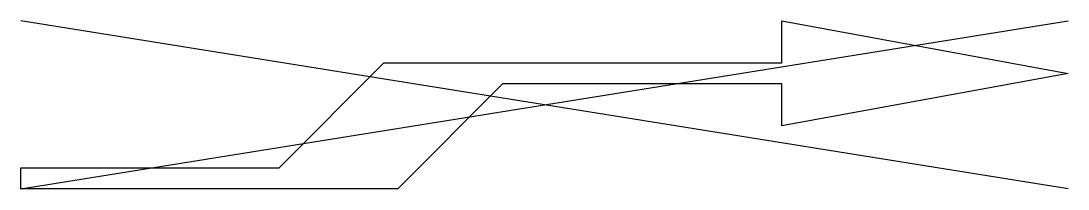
# Model space of a CAD drawing. Header units: metres. Extents: x 0 to 7.5, y -0.08 to 1.12.
import ezdxf

# ---------------------------------------------------------------- set-up
doc = ezdxf.new("R2010")
doc.units = ezdxf.units.M
doc.header["$LTSCALE"] = 0.2

msp = doc.modelspace()

# ---------------------------------------------------------------- linework, layer by layer
for p, q in [((7.5, -0.075), (0, 1.125)), ((0, -0.075), (7.5, 1.125))]:
    msp.add_line(p, q)
at = {"flags": 128}
msp.add_lwpolyline([(5.45, 0.375), (5.45, 0.675), (3.45, 0.675), (2.7, -0.075), (0, -0.075), (0, 0.075), (1.85, 0.075), (2.6, 0.825), (5.45, 0.825), (5.45, 1.125), (7.5, 0.75)], close=True, dxfattribs=at)

doc.saveas('drawing.dxf')
